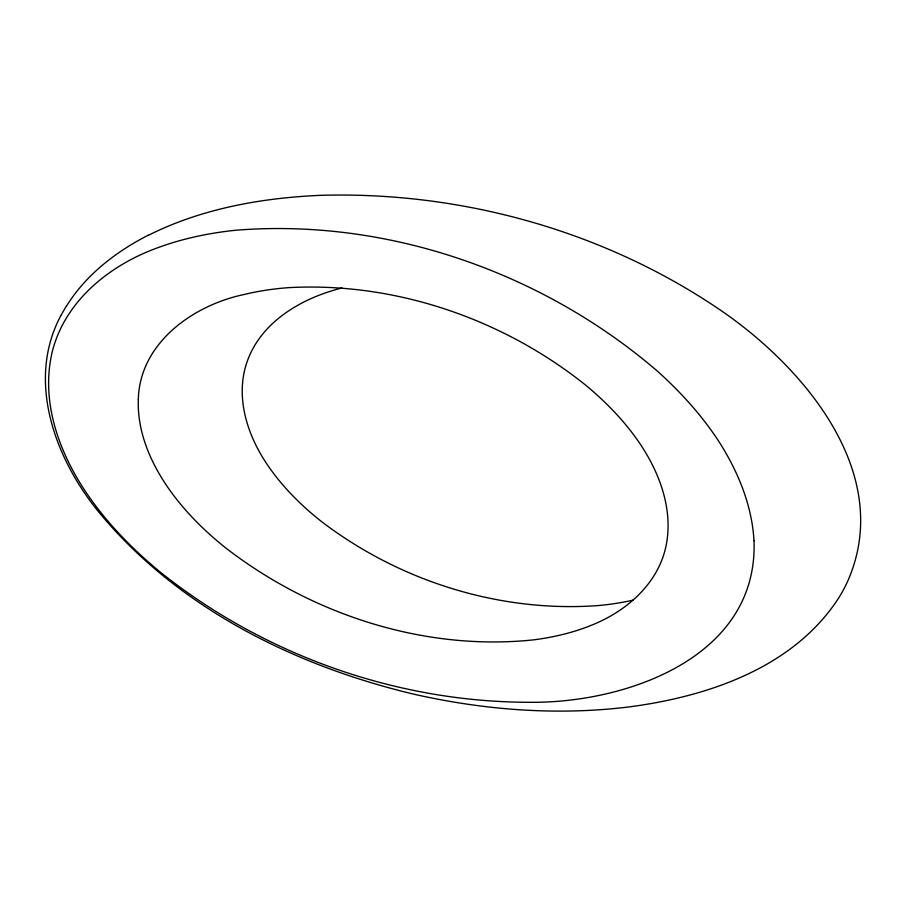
<?xml version="1.0" encoding="UTF-8"?>
<svg xmlns="http://www.w3.org/2000/svg" width="906" height="906" viewBox="0 0 906 906"><rect width="100%" height="100%" fill="white"/><g stroke="black" fill="none" stroke-linecap="round" stroke-linejoin="round"><path stroke-width="1.36" d="M61.019 315.299C24.858 382.502 56.806 463.34 102.933 516.998C181.913 610.021 296.998 666.454 414.155 694.245M61.246 314.88L66.319 306.103M148.38 235.3C201.653 208.55 261.777 197.848 320.883 195.322C461.55 191.291 604.279 230.894 720.746 310.35C804.449 367.553 895.366 474.721 847.314 582.037A412.558 237.225 10.3 0 1 839.205 597.145C794.415 667.269 708.798 696.295 630.089 706.782C558.311 715.819 485.14 710.236 414.699 694.37M341.97 287.972C302.276 297.915 261.087 321.358 246.987 362.038C234.665 397.825 247.825 436.93 268.731 466.703A326.907 187.972 10.3 0 0 320.633 520.871C398.765 580.927 499.455 612.807 597.994 605.582A205.753 118.312 10.3 0 0 633.317 600.089M66.489 306.16A384.008 220.804 10.3 0 1 148.222 235.198M138.324 399.331C137.089 431.562 150.475 462.49 168.607 488.493A368.504 211.891 10.3 0 0 224.722 547.156C311.098 614.279 423.464 651.244 532.977 639.93A208.788 120.056 10.3 0 0 590.746 625.525C624.97 612.128 656.578 585.514 665.457 548.549C674.211 511.131 659.874 472.638 638.787 441.969A368.867 212.095 10.3 0 0 585.842 385.299C503.057 318.98 395.582 281.981 289.32 287.61A209.943 120.725 10.3 0 0 243.759 294.586C193.012 305.288 139.773 343.012 138.324 399.331M754.007 540.701C758.435 658.107 624.415 703.951 527.598 702.275C395.571 701.788 264.11 654.755 160.883 572.603A493.963 284.031 10.3 0 1 90.124 498.243C60.736 456.771 40.351 404.438 51.914 353.215C64.054 301.653 109.105 265.458 157.01 248.006A276.613 159.048 10.3 0 1 235.277 230.283C386.839 217.893 541.913 272.151 656.918 370.713A493.997 284.054 10.3 0 1 718.13 440.35C737.586 470.463 751.901 504.574 754.007 540.701"/></g></svg>
